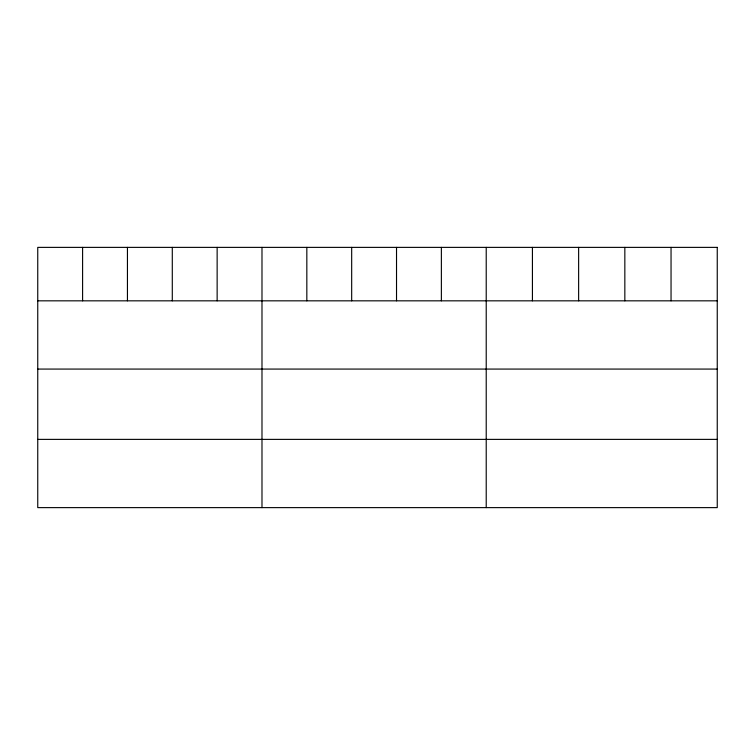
<?xml version="1.0" encoding="UTF-8"?>
<svg xmlns="http://www.w3.org/2000/svg" width="755" height="755" viewBox="0 0 755 755"><rect width="100%" height="100%" fill="white"/><g stroke="black" fill="none" stroke-linecap="round" stroke-linejoin="round"><path stroke-width="1.13" d="M37.75 300.83L717.25 300.83M37.75 369.072L717.25 369.072M37.75 439.382L717.25 439.382M671.044 247.376L671.044 300.83M624.838 247.376L624.838 300.83M578.632 247.376L578.632 300.83M532.426 247.376L532.426 300.83M486.22 247.376L486.22 507.624M441.373 247.376L441.373 300.83M396.526 247.376L396.526 300.83M351.679 247.376L351.679 300.83M306.832 247.376L306.832 300.83M261.985 247.376L261.985 507.624M217.138 247.376L217.138 300.83M172.291 247.376L172.291 300.83M127.444 247.376L127.444 300.83M82.597 247.376L82.597 300.83M717.25 247.376L37.75 247.376L37.75 507.624L717.25 507.624L717.25 247.376"/></g></svg>
